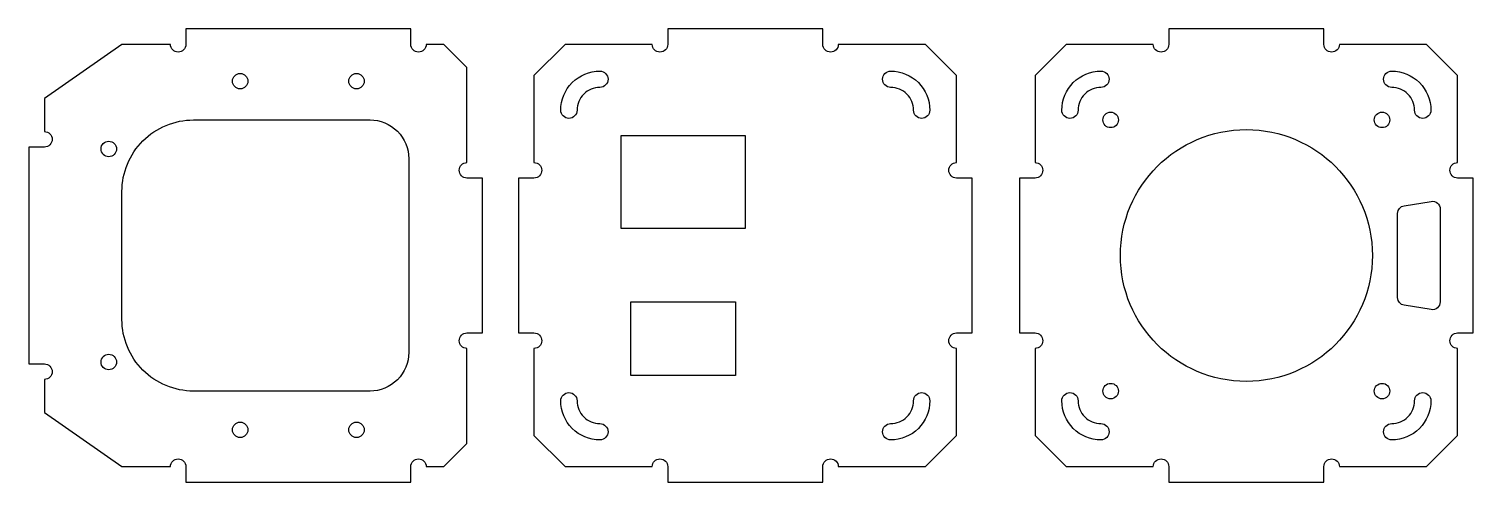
# Model space of a CAD drawing. Header units: millimetres. Extents: x 294 to 666, y 97 to 214.
import ezdxf

# ---------------------------------------------------------------- set-up
doc = ezdxf.new("R2010")
doc.units = ezdxf.units.MM
doc.layers.add('int', color=1, linetype='Continuous')

msp = doc.modelspace()

# ---------------------------------------------------------------- linework, layer by layer
for points in [[(297.57, 195.96), (297.57, 187.46, -1), (297.57, 183.46), (293.57, 183.46), (293.57, 127.46), (297.57, 127.46, -1), (297.57, 123.46), (297.57, 114.96), (317.57, 100.96), (330.07, 100.96, -1), (334.07, 100.96), (334.07, 96.96), (392.07, 96.96), (392.07, 100.96, -1), (396.07, 100.96), (400.57, 100.96), (406.57, 106.96), (406.57, 131.46, -1), (406.57, 135.46), (410.57, 135.46), (410.57, 175.46), (406.57, 175.46, -1), (406.57, 179.46), (406.57, 203.96), (400.57, 209.96), (396.07, 209.96, -1), (392.07, 209.96), (392.07, 213.96), (334.07, 213.96), (334.07, 209.96, -1), (330.07, 209.96), (317.57, 209.96)], [(536.86, 135.46), (536.86, 175.46), (532.86, 175.46, -1), (532.86, 179.46), (532.86, 201.96), (524.86, 209.96), (502.36, 209.96, -1), (498.36, 209.96), (498.36, 213.96), (458.36, 213.96), (458.36, 209.96, -1), (454.36, 209.96), (431.86, 209.96), (423.86, 201.96), (423.86, 179.46, -1), (423.86, 175.46), (419.86, 175.46), (419.86, 135.46), (423.86, 135.46, -1), (423.86, 131.46), (423.86, 108.96), (431.86, 100.96), (454.36, 100.96, -1), (458.36, 100.96), (458.36, 96.96), (498.36, 96.96), (498.36, 100.96, -1), (502.36, 100.96), (524.86, 100.96), (532.86, 108.96), (532.86, 131.46, -1), (532.86, 135.46)], [(549.11, 175.46), (549.11, 135.46), (553.11, 135.46, -1), (553.11, 131.46), (553.11, 108.96), (561.11, 100.96), (583.61, 100.96, -1), (587.61, 100.96), (587.61, 96.96), (627.61, 96.96), (627.61, 100.96, -1), (631.61, 100.96), (654.11, 100.96), (662.11, 108.96), (662.11, 131.46, -1), (662.11, 135.46), (666.11, 135.46), (666.11, 175.46), (662.11, 175.46, -1), (662.11, 179.46), (662.11, 201.96), (654.11, 209.96), (631.61, 209.96, -1), (627.61, 209.96), (627.61, 213.96), (587.61, 213.96), (587.61, 209.96, -1), (583.61, 209.96), (561.11, 209.96), (553.11, 201.96), (553.11, 179.46, -1), (553.11, 175.46)]]:
    msp.add_lwpolyline(points, format="xyb", close=True)
at = {"layer": 'int'}
for points in [[(440.86, 203.06, -1), (440.86, 198.86, 0.414214), (434.96, 192.96, -1), (430.76, 192.96, -0.414214)], [(525.96, 192.96, -1), (521.76, 192.96, 0.414214), (515.86, 198.86, -1), (515.86, 203.06, -0.414214)], [(560.01, 192.96, -0.414214), (570.11, 203.06, -1), (570.11, 198.86, 0.414214), (564.21, 192.96, -1)], [(645.11, 203.06, -0.414214), (655.21, 192.96, -1), (651.01, 192.96, 0.414214), (645.11, 198.86, -1)], [(381.57, 190.46, -0.414214), (391.57, 180.46), (391.57, 130.46, -0.414214), (381.57, 120.46), (336.04, 120.46, -0.414214), (317.57, 138.94), (317.57, 171.98, -0.414214), (336.04, 190.46)], [(657.61, 143.46, -0.461681), (655.29, 141.49), (648.29, 142.61, -0.368287), (646.61, 144.59), (646.61, 166.34, -0.368287), (648.29, 168.31), (655.29, 169.44, -0.461681), (657.61, 167.46)], [(440.86, 112.06, -1), (440.86, 107.86, -0.414214), (430.76, 117.96, -1), (434.96, 117.96, 0.414214)], [(515.86, 107.86, -1), (515.86, 112.06, 0.414214), (521.76, 117.96, -1), (525.96, 117.96, -0.414214)], [(570.11, 107.86, -0.414214), (560.01, 117.96, -1), (564.21, 117.96, 0.414214), (570.11, 112.06, -1)], [(645.11, 112.06, 0.414214), (651.01, 117.96, -1), (655.21, 117.96, -0.414214), (645.11, 107.86, -1)]]:
    msp.add_lwpolyline(points, format="xyb", close=True, dxfattribs=at)
for points in [[(478.36, 162.46), (446.36, 162.46), (446.36, 186.46), (478.36, 186.46)], [(448.86, 124.46), (448.86, 143.46), (475.86, 143.46), (475.86, 124.46)]]:
    msp.add_lwpolyline(points, close=True, dxfattribs=at)
for centre, radius in [((348.07, 200.46), 2), ((378.07, 200.46), 2), ((572.61, 190.46), 2), ((642.61, 190.46), 2), ((607.61, 155.46), 32.5), ((314.17, 182.96), 2), ((314.17, 127.96), 2), ((572.61, 120.46), 2), ((642.61, 120.46), 2), ((348.07, 110.46), 2), ((378.07, 110.46), 2)]:
    msp.add_circle(centre, radius, dxfattribs=at)

doc.saveas('drawing.dxf')
